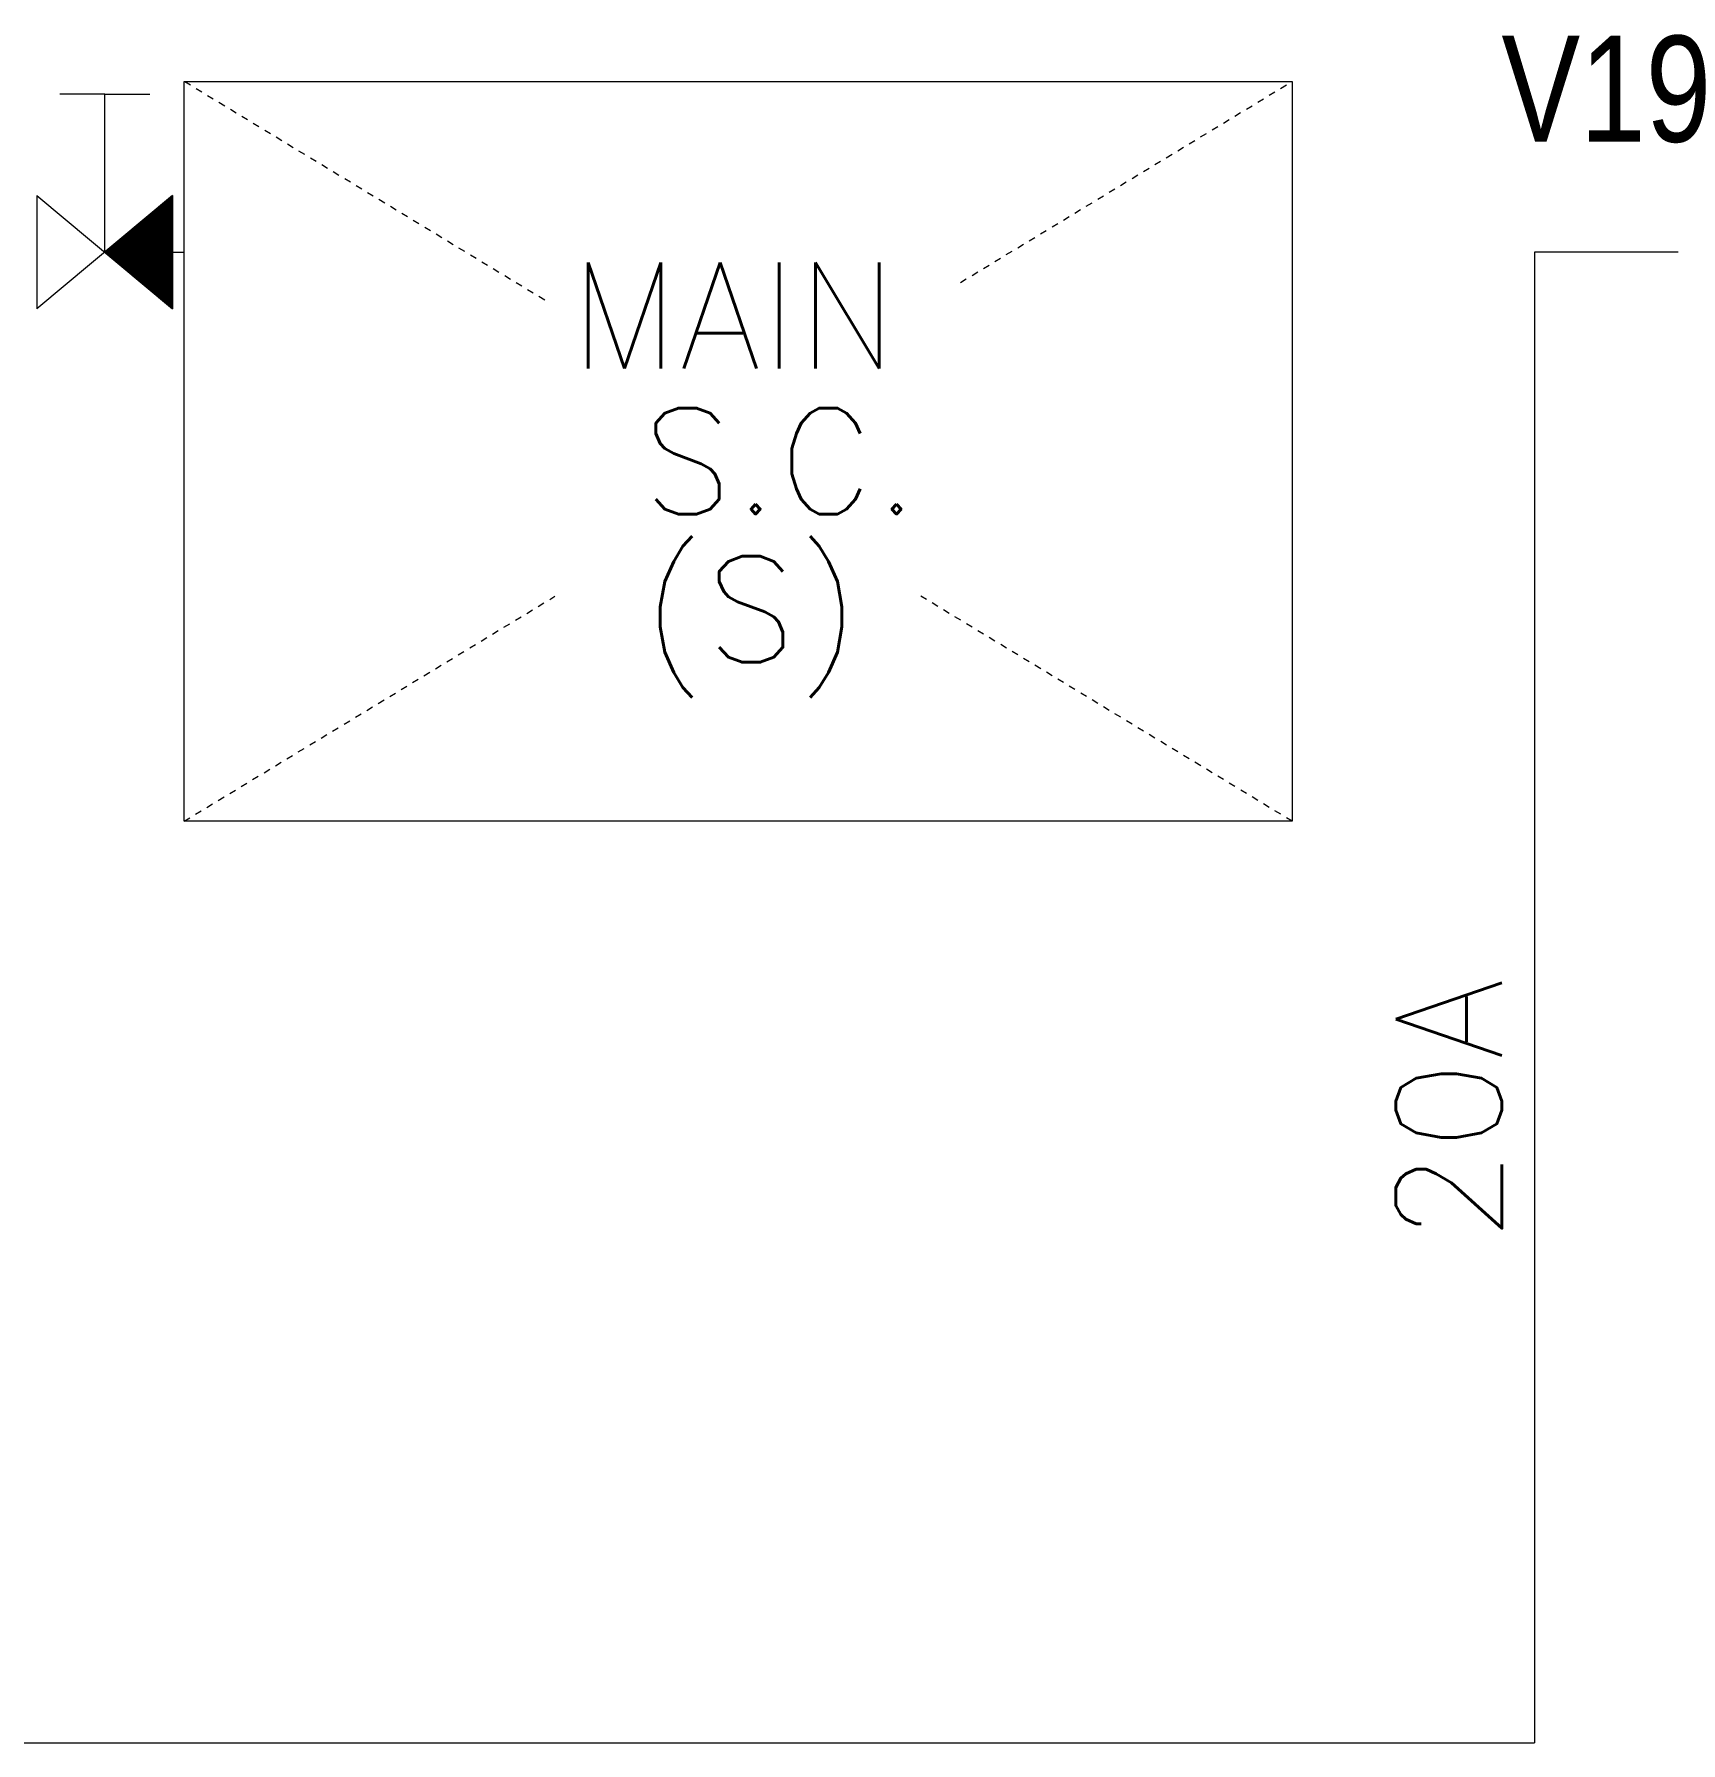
# Model space of a CAD drawing. Extents: x 475189 to 476029, y 1007718 to 1008015.
# Drawn here: x 475906.66 to 475931.3, y 1007806.65 to 1007832.22 of the extents above; entities that cross this region are included whole.
import ezdxf
from ezdxf.enums import TextEntityAlignment as Align

# ---------------------------------------------------------------- set-up
doc = ezdxf.new("R2010")
doc.units = 0
doc.header["$LTSCALE"] = 4
doc.header["$MEASUREMENT"] = 0
doc.linetypes.add('AUSGEZOGEN', pattern=[0])
doc.linetypes.add('CENTER', pattern=[2, 1.25, -0.25, 0.25, -0.25])
doc.layers.get('0').update_dxf_attribs({"linetype": 'CONTINUOUS', "lineweight": 0})
doc.layers.add('50', color=4, linetype='AUSGEZOGEN')
doc.layers.add('R.B', color=6, linetype='CONTINUOUS', lineweight=0)
doc.styles.add('ROMANS', font='ROMANS.SHX')
doc.styles.get("Standard").update_dxf_attribs({"font": '', "width": 0.95, "height": 200})
doc.styles.get('Standard').set_extended_font_data('Gulim')

# ---------------------------------------------------------------- blocks, each defined once
blk = doc.blocks.new('A$C07fd2cc2')
at = {"color": 8, "linetype": 'CENTER'}
for p, q in [((27019, 9917.7), (26508.7, 10227.1)), ((27607.4, 9942.8), (28076.4, 10227.1)), ((26508.7, 9180.5), (27033.5, 9498.7)), ((28076.4, 9180.5), (27550.2, 9499.5))]:
    blk.add_line(p, q, dxfattribs=at)
at = {"color": 8}
for p, q in [((26508.7, 10227.1), (28076.4, 10227.1)), ((26508.7, 9180.5), (26508.7, 10227.1)), ((28076.4, 10227.1), (28076.4, 9180.5)), ((26396.6, 10209.1), (26333.1, 10209.1)), ((26396.6, 10209.1), (26460.2, 10209.1)), ((26396.6, 9985.6), (26396.6, 10209.1)), ((26300.6, 10065.6), (26492.6, 9905.6)), ((26492.6, 10065.6), (26300.6, 9905.6)), ((26300.6, 10065.6), (26300.6, 9905.6)), ((26492.6, 10065.6), (26492.6, 9905.6)), ((26492.6, 9985.6), (26508.7, 9985.6)), ((28419.1, 9985.6), (28419.1, 7876.7)), ((28622.5, 9985.6), (28419.1, 9985.6)), ((28419.1, 9985.6), (28419.1, 7876.7)), ((28076.4, 9180.5), (26508.7, 9180.5)), ((28419.1, 9163.5), (28419.1, 9016.3)), ((22672.9, 7876.7), (28419.1, 7876.7))]:
    blk.add_line(p, q, dxfattribs=at)
at = {"color": 8, "linetype": 'Continuous'}
for p, q in [((26404.3, 9979.2), (26481.4, 10056.3)), ((26404.4, 9979.1), (26482.5, 10057.2)), ((26404.5, 9979.1), (26483.5, 10058.1)), ((26404.6, 9979), (26484.6, 10058.9)), ((26404.7, 9978.9), (26485.6, 10059.8)), ((26404.8, 9978.8), (26486.7, 10060.7)), ((26404.9, 9978.7), (26487.8, 10061.6)), ((26405, 9978.7), (26488.8, 10062.5)), ((26405.1, 9978.6), (26489.9, 10063.4)), ((26405.2, 9978.5), (26490.9, 10064.2)), ((26405.3, 9978.4), (26492, 10065.1)), ((26405.4, 9978.3), (26492.6, 10065.6)), ((26405.5, 9978.2), (26492.6, 10065.4)), ((26405.6, 9978.2), (26492.6, 10065.2)), ((26405.7, 9978.1), (26492.6, 10065)), ((26405.8, 9978), (26492.6, 10064.9)), ((26405.9, 9977.9), (26492.6, 10064.7)), ((26406, 9977.8), (26492.6, 10064.5)), ((26406.1, 9977.8), (26492.6, 10064.3)), ((26406.2, 9977.7), (26492.6, 10064.1)), ((26406.3, 9977.6), (26492.6, 10064)), ((26406.4, 9977.5), (26492.6, 10063.8)), ((26406.4, 9977.4), (26492.6, 10063.6)), ((26406.5, 9977.4), (26492.6, 10063.4)), ((26406.6, 9977.3), (26492.6, 10063.3)), ((26406.7, 9977.2), (26492.6, 10063.1)), ((26406.8, 9977.1), (26492.6, 10062.9)), ((26406.9, 9977), (26492.6, 10062.7)), ((26407, 9977), (26492.6, 10062.6)), ((26407.1, 9976.9), (26492.6, 10062.4)), ((26407.2, 9976.8), (26492.6, 10062.2)), ((26407.3, 9976.7), (26492.6, 10062)), ((26407.4, 9976.6), (26492.6, 10061.8)), ((26407.5, 9976.6), (26492.6, 10061.7)), ((26407.6, 9976.5), (26492.6, 10061.5)), ((26407.7, 9976.4), (26492.6, 10061.3)), ((26407.8, 9976.3), (26492.6, 10061.1)), ((26407.9, 9976.2), (26492.6, 10061)), ((26408, 9976.2), (26492.6, 10060.8)), ((26408.1, 9976.1), (26492.6, 10060.6)), ((26408.2, 9976), (26492.6, 10060.4)), ((26408.3, 9975.9), (26492.6, 10060.3)), ((26408.4, 9975.8), (26492.6, 10060.1)), ((26408.5, 9975.8), (26492.6, 10059.9)), ((26408.6, 9975.7), (26492.6, 10059.7)), ((26408.7, 9975.6), (26492.6, 10059.6)), ((26408.8, 9975.5), (26492.6, 10059.4)), ((26408.9, 9975.4), (26492.6, 10059.2)), ((26409, 9975.4), (26492.6, 10059)), ((26409.1, 9975.3), (26492.6, 10058.8)), ((26409.1, 9975.2), (26492.6, 10058.7)), ((26409.2, 9975.1), (26492.6, 10058.5)), ((26409.3, 9975), (26492.6, 10058.3)), ((26409.4, 9975), (26492.6, 10058.1)), ((26409.5, 9974.9), (26492.6, 10058)), ((26409.6, 9974.8), (26492.6, 10057.8)), ((26409.7, 9974.7), (26492.6, 10057.6)), ((26409.8, 9974.6), (26492.6, 10057.4)), ((26409.9, 9974.6), (26492.6, 10057.3)), ((26410, 9974.5), (26492.6, 10057.1)), ((26410.1, 9974.4), (26492.6, 10056.9)), ((26410.2, 9974.3), (26492.6, 10056.7)), ((26410.3, 9974.2), (26492.6, 10056.5)), ((26410.4, 9974.2), (26492.6, 10056.4)), ((26410.5, 9974.1), (26492.6, 10056.2)), ((26410.6, 9974), (26492.6, 10056)), ((26410.7, 9973.9), (26492.6, 10055.8)), ((26401.6, 9981.5), (26451.7, 10031.5)), ((26401.7, 9981.4), (26452.8, 10032.4)), ((26401.8, 9981.3), (26453.8, 10033.3)), ((26401.9, 9981.2), (26454.9, 10034.2)), ((26402, 9981.1), (26455.9, 10035.1)), ((26402.1, 9981.1), (26457, 10036)), ((26402.2, 9981), (26458.1, 10036.8)), ((26402.3, 9980.9), (26459.1, 10037.7)), ((26402.4, 9980.8), (26460.2, 10038.6)), ((26402.5, 9980.7), (26461.2, 10039.5)), ((26402.6, 9980.7), (26462.3, 10040.4)), ((26402.7, 9980.6), (26463.4, 10041.3)), ((26402.8, 9980.5), (26464.4, 10042.1)), ((26402.9, 9980.4), (26465.5, 10043)), ((26403, 9980.3), (26466.6, 10043.9)), ((26403.1, 9980.3), (26467.6, 10044.8)), ((26403.2, 9980.2), (26468.7, 10045.7)), ((26403.3, 9980.1), (26469.7, 10046.6)), ((26403.4, 9980), (26470.8, 10047.4)), ((26403.5, 9979.9), (26471.9, 10048.3)), ((26403.6, 9979.9), (26472.9, 10049.2)), ((26403.7, 9979.7), (26475, 10051)), ((26403.7, 9979.8), (26474, 10050.1)), ((26403.8, 9979.6), (26476.1, 10051.9)), ((26403.9, 9979.5), (26477.2, 10052.8)), ((26404, 9979.5), (26478.2, 10053.6)), ((26404.1, 9979.4), (26479.3, 10054.5)), ((26404.2, 9979.3), (26480.3, 10055.4)), ((26410.8, 9973.8), (26492.6, 10055.7)), ((26410.9, 9973.7), (26492.6, 10055.5)), ((26411, 9973.7), (26492.6, 10055.3)), ((26411.1, 9973.6), (26492.6, 10055.1)), ((26411.2, 9973.5), (26492.6, 10055)), ((26411.3, 9973.4), (26492.6, 10054.8)), ((26411.4, 9973.3), (26492.6, 10054.6)), ((26411.5, 9973.3), (26492.6, 10054.4)), ((26411.6, 9973.2), (26492.6, 10054.2)), ((26411.7, 9973.1), (26492.6, 10054.1)), ((26411.8, 9973), (26492.6, 10053.9)), ((26411.8, 9972.9), (26492.6, 10053.7)), ((26411.9, 9972.9), (26492.6, 10053.5)), ((26412, 9972.8), (26492.6, 10053.4)), ((26412.1, 9972.7), (26492.6, 10053.2)), ((26412.2, 9972.6), (26492.6, 10053)), ((26412.3, 9972.5), (26492.6, 10052.8)), ((26412.4, 9972.5), (26492.6, 10052.7)), ((26412.5, 9972.4), (26492.6, 10052.5)), ((26412.6, 9972.3), (26492.6, 10052.3)), ((26412.7, 9972.2), (26492.6, 10052.1)), ((26412.8, 9972.1), (26492.6, 10051.9)), ((26412.9, 9972.1), (26492.6, 10051.8)), ((26413, 9972), (26492.6, 10051.6)), ((26413.1, 9971.9), (26492.6, 10051.4)), ((26413.2, 9971.8), (26492.6, 10051.2)), ((26413.3, 9971.7), (26492.6, 10051.1)), ((26413.4, 9971.7), (26492.6, 10050.9)), ((26413.5, 9971.6), (26492.6, 10050.7)), ((26413.6, 9971.5), (26492.6, 10050.5)), ((26413.7, 9971.4), (26492.6, 10050.4)), ((26413.8, 9971.3), (26492.6, 10050.2)), ((26413.9, 9971.3), (26492.6, 10050)), ((26414, 9971.2), (26492.6, 10049.8)), ((26414.1, 9971.1), (26492.6, 10049.7)), ((26414.2, 9971), (26492.6, 10049.5)), ((26414.3, 9970.9), (26492.6, 10049.3)), ((26414.4, 9970.9), (26492.6, 10049.1)), ((26414.5, 9970.8), (26492.6, 10048.9)), ((26414.5, 9970.7), (26492.6, 10048.8)), ((26414.6, 9970.6), (26492.6, 10048.6)), ((26414.7, 9970.5), (26492.6, 10048.4)), ((26414.8, 9970.5), (26492.6, 10048.2)), ((26414.9, 9970.4), (26492.6, 10048.1)), ((26415, 9970.3), (26492.6, 10047.9)), ((26415.1, 9970.2), (26492.6, 10047.7)), ((26415.2, 9970.1), (26492.6, 10047.5)), ((26415.3, 9970.1), (26492.6, 10047.4)), ((26415.4, 9970), (26492.6, 10047.2)), ((26415.5, 9969.9), (26492.6, 10047)), ((26415.6, 9969.8), (26492.6, 10046.8)), ((26415.7, 9969.7), (26492.6, 10046.6)), ((26415.8, 9969.7), (26492.6, 10046.5)), ((26415.9, 9969.6), (26492.6, 10046.3)), ((26416, 9969.5), (26492.6, 10046.1)), ((26416.1, 9969.4), (26492.6, 10045.9)), ((26416.2, 9969.3), (26492.6, 10045.8)), ((26416.3, 9969.2), (26492.6, 10045.6)), ((26416.4, 9969.2), (26492.6, 10045.4)), ((26416.5, 9969.1), (26492.6, 10045.2)), ((26416.6, 9969), (26492.6, 10045.1)), ((26416.7, 9968.9), (26492.6, 10044.9)), ((26416.8, 9968.8), (26492.6, 10044.7)), ((26416.9, 9968.8), (26492.6, 10044.5)), ((26417, 9968.7), (26492.6, 10044.3)), ((26417.1, 9968.6), (26492.6, 10044.2)), ((26417.2, 9968.5), (26492.6, 10044)), ((26417.2, 9968.4), (26492.6, 10043.8)), ((26417.3, 9968.4), (26492.6, 10043.6)), ((26417.4, 9968.3), (26492.6, 10043.5)), ((26417.5, 9968.2), (26492.6, 10043.3)), ((26417.6, 9968.1), (26492.6, 10043.1)), ((26417.7, 9968), (26492.6, 10042.9)), ((26417.8, 9968), (26492.6, 10042.8)), ((26417.9, 9967.9), (26492.6, 10042.6)), ((26418, 9967.8), (26492.6, 10042.4)), ((26418.1, 9967.7), (26492.6, 10042.2)), ((26418.2, 9967.6), (26492.6, 10042.1)), ((26418.3, 9967.6), (26492.6, 10041.9)), ((26418.4, 9967.5), (26492.6, 10041.7)), ((26418.5, 9967.4), (26492.6, 10041.5)), ((26418.6, 9967.3), (26492.6, 10041.3)), ((26418.7, 9967.2), (26492.6, 10041.2)), ((26418.8, 9967.2), (26492.6, 10041)), ((26418.9, 9967.1), (26492.6, 10040.8)), ((26419, 9967), (26492.6, 10040.6)), ((26419.1, 9966.9), (26492.6, 10040.5)), ((26419.2, 9966.8), (26492.6, 10040.3)), ((26419.3, 9966.8), (26492.6, 10040.1)), ((26419.4, 9966.7), (26492.6, 10039.9)), ((26419.5, 9966.6), (26492.6, 10039.8)), ((26419.6, 9966.5), (26492.6, 10039.6)), ((26419.7, 9966.4), (26492.6, 10039.4)), ((26419.8, 9966.4), (26492.6, 10039.2)), ((26419.9, 9966.3), (26492.6, 10039)), ((26419.9, 9966.2), (26492.6, 10038.9)), ((26420, 9966.1), (26492.6, 10038.7)), ((26420.1, 9966), (26492.6, 10038.5)), ((26420.2, 9966), (26492.6, 10038.3)), ((26420.3, 9965.9), (26492.6, 10038.2)), ((26420.4, 9965.8), (26492.6, 10038)), ((26420.5, 9965.7), (26492.6, 10037.8)), ((26420.6, 9965.6), (26492.6, 10037.6)), ((26420.7, 9965.6), (26492.6, 10037.5)), ((26420.8, 9965.5), (26492.6, 10037.3)), ((26420.9, 9965.4), (26492.6, 10037.1)), ((26421, 9965.3), (26492.6, 10036.9)), ((26421.1, 9965.2), (26492.6, 10036.7)), ((26421.2, 9965.2), (26492.6, 10036.6)), ((26421.3, 9965.1), (26492.6, 10036.4)), ((26421.4, 9965), (26492.6, 10036.2)), ((26421.5, 9964.9), (26492.6, 10036)), ((26421.6, 9964.8), (26492.6, 10035.9)), ((26421.7, 9964.8), (26492.6, 10035.7)), ((26421.8, 9964.7), (26492.6, 10035.5)), ((26421.9, 9964.6), (26492.6, 10035.3)), ((26422, 9964.5), (26492.6, 10035.2)), ((26422.1, 9964.4), (26492.6, 10035)), ((26422.2, 9964.3), (26492.6, 10034.8)), ((26422.3, 9964.3), (26492.6, 10034.6)), ((26422.4, 9964.2), (26492.6, 10034.4)), ((26422.5, 9964.1), (26492.6, 10034.3)), ((26422.6, 9964), (26492.6, 10034.1)), ((26422.6, 9963.9), (26492.6, 10033.9)), ((26422.7, 9963.9), (26492.6, 10033.7)), ((26422.8, 9963.8), (26492.6, 10033.6)), ((26422.9, 9963.7), (26492.6, 10033.4)), ((26423, 9963.6), (26492.6, 10033.2)), ((26423.1, 9963.5), (26492.6, 10033)), ((26423.2, 9963.5), (26492.6, 10032.9)), ((26423.3, 9963.4), (26492.6, 10032.7)), ((26423.4, 9963.3), (26492.6, 10032.5)), ((26423.5, 9963.2), (26492.6, 10032.3)), ((26423.6, 9963.1), (26492.6, 10032.2)), ((26423.7, 9963.1), (26492.6, 10032)), ((26423.8, 9963), (26492.6, 10031.8)), ((26423.9, 9962.9), (26492.6, 10031.6)), ((26399, 9983.6), (26423.1, 10007.7)), ((26399.1, 9983.6), (26424.1, 10008.6)), ((26399.2, 9983.5), (26425.2, 10009.4)), ((26399.3, 9983.4), (26426.2, 10010.3)), ((26399.4, 9983.3), (26427.3, 10011.2)), ((26399.5, 9983.2), (26428.4, 10012.1)), ((26399.6, 9983.2), (26429.4, 10013)), ((26399.7, 9983.1), (26430.5, 10013.9)), ((26399.8, 9983), (26431.5, 10014.7)), ((26399.9, 9982.9), (26432.6, 10015.6)), ((26400, 9982.8), (26433.7, 10016.5)), ((26400.1, 9982.7), (26434.7, 10017.4)), ((26400.2, 9982.7), (26435.8, 10018.3)), ((26400.3, 9982.6), (26436.9, 10019.2)), ((26400.4, 9982.5), (26437.9, 10020)), ((26400.5, 9982.4), (26439, 10020.9)), ((26400.6, 9982.3), (26440, 10021.8)), ((26400.7, 9982.3), (26441.1, 10022.7)), ((26400.8, 9982.2), (26442.2, 10023.6)), ((26400.9, 9982.1), (26443.2, 10024.5)), ((26401, 9981.9), (26445.3, 10026.2)), ((26401, 9982), (26444.3, 10025.4)), ((26401.1, 9981.9), (26446.4, 10027.1)), ((26401.2, 9981.8), (26447.5, 10028)), ((26401.3, 9981.7), (26448.5, 10028.9)), ((26401.4, 9981.6), (26449.6, 10029.8)), ((26401.5, 9981.5), (26450.6, 10030.7)), ((26424, 9962.8), (26492.6, 10031.4)), ((26424.1, 9962.7), (26492.6, 10031.3)), ((26424.2, 9962.7), (26492.6, 10031.1)), ((26424.3, 9962.6), (26492.6, 10030.9)), ((26424.4, 9962.5), (26492.6, 10030.7)), ((26424.5, 9962.4), (26492.6, 10030.6)), ((26424.6, 9962.3), (26492.6, 10030.4)), ((26424.7, 9962.3), (26492.6, 10030.2)), ((26424.8, 9962.2), (26492.6, 10030)), ((26424.9, 9962.1), (26492.6, 10029.9)), ((26425, 9962), (26492.6, 10029.7)), ((26425.1, 9961.9), (26492.6, 10029.5)), ((26425.2, 9961.9), (26492.6, 10029.3)), ((26425.3, 9961.8), (26492.6, 10029.1)), ((26425.3, 9961.7), (26492.6, 10029)), ((26425.4, 9961.6), (26492.6, 10028.8)), ((26425.5, 9961.5), (26492.6, 10028.6)), ((26425.6, 9961.5), (26492.6, 10028.4)), ((26425.7, 9961.4), (26492.6, 10028.3)), ((26425.8, 9961.3), (26492.6, 10028.1)), ((26425.9, 9961.2), (26492.6, 10027.9)), ((26426, 9961.1), (26492.6, 10027.7)), ((26426.1, 9961.1), (26492.6, 10027.6)), ((26426.2, 9961), (26492.6, 10027.4)), ((26426.3, 9960.9), (26492.6, 10027.2)), ((26426.4, 9960.8), (26492.6, 10027)), ((26426.5, 9960.7), (26492.6, 10026.8)), ((26426.6, 9960.7), (26492.6, 10026.7)), ((26426.7, 9960.6), (26492.6, 10026.5)), ((26426.8, 9960.5), (26492.6, 10026.3)), ((26426.9, 9960.4), (26492.6, 10026.1)), ((26427, 9960.3), (26492.6, 10026)), ((26427.1, 9960.3), (26492.6, 10025.8)), ((26427.2, 9960.2), (26492.6, 10025.6)), ((26427.3, 9960.1), (26492.6, 10025.4)), ((26427.4, 9960), (26492.6, 10025.3)), ((26427.5, 9959.9), (26492.6, 10025.1)), ((26427.6, 9959.8), (26492.6, 10024.9)), ((26427.7, 9959.8), (26492.6, 10024.7)), ((26427.8, 9959.7), (26492.6, 10024.5)), ((26427.9, 9959.6), (26492.6, 10024.4)), ((26428, 9959.5), (26492.6, 10024.2)), ((26428, 9959.4), (26492.6, 10024)), ((26428.1, 9959.4), (26492.6, 10023.8)), ((26428.2, 9959.3), (26492.6, 10023.7)), ((26428.3, 9959.2), (26492.6, 10023.5)), ((26428.4, 9959.1), (26492.6, 10023.3)), ((26428.5, 9959), (26492.6, 10023.1)), ((26428.6, 9959), (26492.6, 10023)), ((26428.7, 9958.9), (26492.6, 10022.8)), ((26428.8, 9958.8), (26492.6, 10022.6)), ((26428.9, 9958.7), (26492.6, 10022.4)), ((26429, 9958.6), (26492.6, 10022.3)), ((26429.1, 9958.6), (26492.6, 10022.1)), ((26429.2, 9958.5), (26492.6, 10021.9)), ((26429.3, 9958.4), (26492.6, 10021.7)), ((26429.4, 9958.3), (26492.6, 10021.5)), ((26429.5, 9958.2), (26492.6, 10021.4)), ((26429.6, 9958.2), (26492.6, 10021.2)), ((26429.7, 9958.1), (26492.6, 10021)), ((26429.8, 9958), (26492.6, 10020.8)), ((26429.9, 9957.9), (26492.6, 10020.7)), ((26430, 9957.8), (26492.6, 10020.5)), ((26430.1, 9957.8), (26492.6, 10020.3)), ((26430.2, 9957.7), (26492.6, 10020.1)), ((26430.3, 9957.6), (26492.6, 10020)), ((26430.4, 9957.5), (26492.6, 10019.8)), ((26430.5, 9957.4), (26492.6, 10019.6)), ((26430.6, 9957.4), (26492.6, 10019.4)), ((26430.7, 9957.3), (26492.6, 10019.2)), ((26430.7, 9957.2), (26492.6, 10019.1)), ((26430.8, 9957.1), (26492.6, 10018.9)), ((26430.9, 9957), (26492.6, 10018.7)), ((26431, 9957), (26492.6, 10018.5)), ((26431.1, 9956.9), (26492.6, 10018.4)), ((26431.2, 9956.8), (26492.6, 10018.2)), ((26431.3, 9956.7), (26492.6, 10018)), ((26431.4, 9956.6), (26492.6, 10017.8)), ((26431.5, 9956.6), (26492.6, 10017.7)), ((26431.6, 9956.5), (26492.6, 10017.5)), ((26431.7, 9956.4), (26492.6, 10017.3)), ((26431.8, 9956.3), (26492.6, 10017.1)), ((26431.9, 9956.2), (26492.6, 10016.9)), ((26432, 9956.2), (26492.6, 10016.8)), ((26432.1, 9956.1), (26492.6, 10016.6)), ((26432.2, 9956), (26492.6, 10016.4)), ((26432.3, 9955.9), (26492.6, 10016.2)), ((26432.4, 9955.8), (26492.6, 10016.1)), ((26432.5, 9955.8), (26492.6, 10015.9)), ((26432.6, 9955.7), (26492.6, 10015.7)), ((26432.7, 9955.6), (26492.6, 10015.5)), ((26432.8, 9955.5), (26492.6, 10015.4)), ((26432.9, 9955.4), (26492.6, 10015.2)), ((26433, 9955.3), (26492.6, 10015)), ((26433.1, 9955.3), (26492.6, 10014.8)), ((26433.2, 9955.2), (26492.6, 10014.7)), ((26433.3, 9955.1), (26492.6, 10014.5)), ((26433.3, 9955), (26492.6, 10014.3)), ((26433.4, 9954.9), (26492.6, 10014.1)), ((26433.5, 9954.9), (26492.6, 10013.9)), ((26433.6, 9954.8), (26492.6, 10013.8)), ((26433.7, 9954.7), (26492.6, 10013.6)), ((26433.8, 9954.6), (26492.6, 10013.4)), ((26433.9, 9954.5), (26492.6, 10013.2)), ((26434, 9954.5), (26492.6, 10013.1)), ((26434.1, 9954.4), (26492.6, 10012.9)), ((26434.2, 9954.3), (26492.6, 10012.7)), ((26434.3, 9954.2), (26492.6, 10012.5)), ((26434.4, 9954.1), (26492.6, 10012.4)), ((26434.5, 9954.1), (26492.6, 10012.2)), ((26434.6, 9954), (26492.6, 10012)), ((26434.7, 9953.9), (26492.6, 10011.8)), ((26434.8, 9953.8), (26492.6, 10011.6)), ((26434.9, 9953.7), (26492.6, 10011.5)), ((26435, 9953.7), (26492.6, 10011.3)), ((26435.1, 9953.6), (26492.6, 10011.1)), ((26435.2, 9953.5), (26492.6, 10010.9)), ((26435.3, 9953.4), (26492.6, 10010.8)), ((26435.4, 9953.3), (26492.6, 10010.6)), ((26435.5, 9953.3), (26492.6, 10010.4)), ((26435.6, 9953.2), (26492.6, 10010.2)), ((26435.7, 9953.1), (26492.6, 10010.1)), ((26435.8, 9953), (26492.6, 10009.9)), ((26435.9, 9952.9), (26492.6, 10009.7)), ((26436, 9952.9), (26492.6, 10009.5)), ((26436, 9952.8), (26492.6, 10009.3)), ((26436.1, 9952.7), (26492.6, 10009.2)), ((26436.2, 9952.6), (26492.6, 10009)), ((26436.3, 9952.5), (26492.6, 10008.8)), ((26436.4, 9952.5), (26492.6, 10008.6)), ((26436.5, 9952.4), (26492.6, 10008.5)), ((26436.6, 9952.3), (26492.6, 10008.3)), ((26436.7, 9952.2), (26492.6, 10008.1)), ((26436.8, 9952.1), (26492.6, 10007.9)), ((26436.9, 9952.1), (26492.6, 10007.8)), ((26437, 9952), (26492.6, 10007.6)), ((26437.1, 9951.9), (26492.6, 10007.4)), ((26396.7, 9985.6), (26397.6, 9986.5)), ((26396.8, 9985.5), (26398.7, 9987.3)), ((26396.9, 9985.4), (26399.7, 9988.2)), ((26397, 9985.3), (26400.8, 9989.1)), ((26397.1, 9985.2), (26401.9, 9990)), ((26397.2, 9985.2), (26402.9, 9990.9)), ((26397.3, 9985.1), (26404, 9991.8)), ((26397.4, 9985), (26405, 9992.6)), ((26397.5, 9984.9), (26406.1, 9993.5)), ((26397.6, 9984.8), (26407.2, 9994.4)), ((26397.7, 9984.8), (26408.2, 9995.3)), ((26397.8, 9984.7), (26409.3, 9996.2)), ((26397.9, 9984.6), (26410.3, 9997.1)), ((26398, 9984.5), (26411.4, 9998)), ((26398.1, 9984.4), (26412.5, 9998.8)), ((26398.2, 9984.4), (26413.5, 9999.7)), ((26398.3, 9984.2), (26415.6, 10001.5)), ((26398.3, 9984.3), (26414.6, 10000.6)), ((26398.4, 9984.1), (26416.7, 10002.4)), ((26398.5, 9984), (26417.8, 10003.3)), ((26398.6, 9984), (26418.8, 10004.1)), ((26398.7, 9983.9), (26419.9, 10005)), ((26398.8, 9983.8), (26420.9, 10005.9)), ((26398.9, 9983.7), (26422, 10006.8)), ((26437.2, 9951.8), (26492.6, 10007.2)), ((26437.3, 9951.7), (26492.6, 10007)), ((26437.4, 9951.7), (26492.6, 10006.9)), ((26437.5, 9951.6), (26492.6, 10006.7)), ((26437.6, 9951.5), (26492.6, 10006.5)), ((26437.7, 9951.4), (26492.6, 10006.3)), ((26437.8, 9951.3), (26492.6, 10006.2)), ((26437.9, 9951.3), (26492.6, 10006)), ((26438, 9951.2), (26492.6, 10005.8)), ((26438.1, 9951.1), (26492.6, 10005.6)), ((26438.2, 9951), (26492.6, 10005.5)), ((26438.3, 9950.9), (26492.6, 10005.3)), ((26438.4, 9950.8), (26492.6, 10005.1)), ((26438.5, 9950.8), (26492.6, 10004.9)), ((26438.6, 9950.7), (26492.6, 10004.8)), ((26438.7, 9950.6), (26492.6, 10004.6)), ((26438.7, 9950.5), (26492.6, 10004.4)), ((26438.8, 9950.4), (26492.6, 10004.2)), ((26438.9, 9950.4), (26492.6, 10004)), ((26439, 9950.3), (26492.6, 10003.9)), ((26439.1, 9950.2), (26492.6, 10003.7)), ((26439.2, 9950.1), (26492.6, 10003.5)), ((26439.3, 9950), (26492.6, 10003.3)), ((26439.4, 9950), (26492.6, 10003.2)), ((26439.5, 9949.9), (26492.6, 10003)), ((26439.6, 9949.8), (26492.6, 10002.8)), ((26439.7, 9949.7), (26492.6, 10002.6)), ((26439.8, 9949.6), (26492.6, 10002.5)), ((26439.9, 9949.6), (26492.6, 10002.3)), ((26440, 9949.5), (26492.6, 10002.1)), ((26440.1, 9949.4), (26492.6, 10001.9)), ((26440.2, 9949.3), (26492.6, 10001.7)), ((26440.3, 9949.2), (26492.6, 10001.6)), ((26440.4, 9949.2), (26492.6, 10001.4)), ((26440.5, 9949.1), (26492.6, 10001.2)), ((26440.6, 9949), (26492.6, 10001)), ((26440.7, 9948.9), (26492.6, 10000.9)), ((26440.8, 9948.8), (26492.6, 10000.7)), ((26440.9, 9948.8), (26492.6, 10000.5)), ((26441, 9948.7), (26492.6, 10000.3)), ((26441.1, 9948.6), (26492.6, 10000.2)), ((26441.2, 9948.5), (26492.6, 10000)), ((26441.3, 9948.4), (26492.6, 9999.8)), ((26441.4, 9948.4), (26492.6, 9999.6)), ((26441.4, 9948.3), (26492.6, 9999.4)), ((26441.5, 9948.2), (26492.6, 9999.3)), ((26441.6, 9948.1), (26492.6, 9999.1)), ((26441.7, 9948), (26492.6, 9998.9)), ((26441.8, 9948), (26492.6, 9998.7)), ((26441.9, 9947.9), (26492.6, 9998.6)), ((26442, 9947.8), (26492.6, 9998.4)), ((26442.1, 9947.7), (26492.6, 9998.2)), ((26442.2, 9947.6), (26492.6, 9998)), ((26442.3, 9947.6), (26492.6, 9997.9)), ((26442.4, 9947.5), (26492.6, 9997.7)), ((26442.5, 9947.4), (26492.6, 9997.5)), ((26442.6, 9947.3), (26492.6, 9997.3)), ((26442.7, 9947.2), (26492.6, 9997.1)), ((26442.8, 9947.2), (26492.6, 9997)), ((26442.9, 9947.1), (26492.6, 9996.8)), ((26443, 9947), (26492.6, 9996.6)), ((26443.1, 9946.9), (26492.6, 9996.4)), ((26443.2, 9946.8), (26492.6, 9996.3)), ((26443.3, 9946.8), (26492.6, 9996.1)), ((26443.4, 9946.7), (26492.6, 9995.9)), ((26443.5, 9946.6), (26492.6, 9995.7)), ((26443.6, 9946.5), (26492.6, 9995.6)), ((26443.7, 9946.4), (26492.6, 9995.4)), ((26443.8, 9946.3), (26492.6, 9995.2)), ((26443.9, 9946.3), (26492.6, 9995)), ((26444, 9946.2), (26492.6, 9994.9)), ((26444.1, 9946.1), (26492.6, 9994.7)), ((26444.1, 9946), (26492.6, 9994.5)), ((26444.2, 9945.9), (26492.6, 9994.3)), ((26444.3, 9945.9), (26492.6, 9994.1)), ((26444.4, 9945.8), (26492.6, 9994)), ((26444.5, 9945.7), (26492.6, 9993.8)), ((26444.6, 9945.6), (26492.6, 9993.6)), ((26444.7, 9945.5), (26492.6, 9993.4)), ((26444.8, 9945.5), (26492.6, 9993.3)), ((26444.9, 9945.4), (26492.6, 9993.1)), ((26445, 9945.3), (26492.6, 9992.9)), ((26445.1, 9945.2), (26492.6, 9992.7)), ((26445.2, 9945.1), (26492.6, 9992.6)), ((26445.3, 9945.1), (26492.6, 9992.4)), ((26445.4, 9945), (26492.6, 9992.2)), ((26445.5, 9944.9), (26492.6, 9992)), ((26445.6, 9944.8), (26492.6, 9991.8)), ((26445.7, 9944.7), (26492.6, 9991.7)), ((26445.8, 9944.7), (26492.6, 9991.5)), ((26445.9, 9944.6), (26492.6, 9991.3)), ((26446, 9944.5), (26492.6, 9991.1)), ((26446.1, 9944.4), (26492.6, 9991)), ((26446.2, 9944.3), (26492.6, 9990.8)), ((26446.3, 9944.3), (26492.6, 9990.6)), ((26446.4, 9944.2), (26492.6, 9990.4)), ((26446.5, 9944.1), (26492.6, 9990.3)), ((26446.6, 9944), (26492.6, 9990.1)), ((26446.7, 9943.9), (26492.6, 9989.9)), ((26446.8, 9943.9), (26492.6, 9989.7)), ((26446.8, 9943.8), (26492.6, 9989.5)), ((26446.9, 9943.7), (26492.6, 9989.4)), ((26447, 9943.6), (26492.6, 9989.2)), ((26447.1, 9943.5), (26492.6, 9989)), ((26447.2, 9943.5), (26492.6, 9988.8)), ((26447.3, 9943.4), (26492.6, 9988.7)), ((26447.4, 9943.3), (26492.6, 9988.5)), ((26447.5, 9943.2), (26492.6, 9988.3)), ((26447.6, 9943.1), (26492.6, 9988.1)), ((26447.7, 9943.1), (26492.6, 9988)), ((26447.8, 9943), (26492.6, 9987.8)), ((26447.9, 9942.9), (26492.6, 9987.6)), ((26448, 9942.8), (26492.6, 9987.4)), ((26448.1, 9942.7), (26492.6, 9987.2)), ((26448.2, 9942.7), (26492.6, 9987.1)), ((26448.3, 9942.6), (26492.6, 9986.9)), ((26448.4, 9942.5), (26492.6, 9986.7)), ((26448.5, 9942.4), (26492.6, 9986.5)), ((26448.6, 9942.3), (26492.6, 9986.4)), ((26448.7, 9942.3), (26492.6, 9986.2)), ((26448.8, 9942.2), (26492.6, 9986)), ((26448.9, 9942.1), (26492.6, 9985.8)), ((26449, 9942), (26492.6, 9985.7)), ((26449.1, 9941.9), (26492.6, 9985.5)), ((26449.2, 9941.8), (26492.6, 9985.3)), ((26449.3, 9941.8), (26492.6, 9985.1)), ((26449.4, 9941.7), (26492.6, 9985)), ((26449.5, 9941.6), (26492.6, 9984.8)), ((26449.5, 9941.5), (26492.6, 9984.6)), ((26449.6, 9941.4), (26492.6, 9984.4)), ((26449.7, 9941.4), (26492.6, 9984.2)), ((26449.8, 9941.3), (26492.6, 9984.1)), ((26449.9, 9941.2), (26492.6, 9983.9)), ((26450, 9941.1), (26492.6, 9983.7)), ((26450.1, 9941), (26492.6, 9983.5)), ((26450.2, 9941), (26492.6, 9983.4)), ((26450.3, 9940.9), (26492.6, 9983.2)), ((26450.4, 9940.8), (26492.6, 9983)), ((26450.5, 9940.7), (26492.6, 9982.8)), ((26450.6, 9940.6), (26492.6, 9982.7)), ((26450.7, 9940.6), (26492.6, 9982.5)), ((26450.8, 9940.5), (26492.6, 9982.3)), ((26450.9, 9940.4), (26492.6, 9982.1)), ((26451, 9940.3), (26492.6, 9981.9)), ((26451.1, 9940.2), (26492.6, 9981.8)), ((26451.2, 9940.2), (26492.6, 9981.6)), ((26451.3, 9940.1), (26492.6, 9981.4)), ((26451.4, 9940), (26492.6, 9981.2)), ((26451.5, 9939.9), (26492.6, 9981.1)), ((26451.6, 9939.8), (26492.6, 9980.9)), ((26451.7, 9939.8), (26492.6, 9980.7)), ((26451.8, 9939.7), (26492.6, 9980.5)), ((26451.9, 9939.6), (26492.6, 9980.4)), ((26452, 9939.5), (26492.6, 9980.2)), ((26452.1, 9939.4), (26492.6, 9980)), ((26452.2, 9939.4), (26492.6, 9979.8)), ((26452.2, 9939.3), (26492.6, 9979.6)), ((26452.3, 9939.2), (26492.6, 9979.5)), ((26452.4, 9939.1), (26492.6, 9979.3)), ((26452.5, 9939), (26492.6, 9979.1)), ((26452.6, 9939), (26492.6, 9978.9)), ((26452.7, 9938.9), (26492.6, 9978.8)), ((26452.8, 9938.8), (26492.6, 9978.6)), ((26452.9, 9938.7), (26492.6, 9978.4)), ((26453, 9938.6), (26492.6, 9978.2)), ((26453.1, 9938.6), (26492.6, 9978.1)), ((26453.2, 9938.5), (26492.6, 9977.9)), ((26453.3, 9938.4), (26492.6, 9977.7)), ((26453.4, 9938.3), (26492.6, 9977.5)), ((26453.5, 9938.2), (26492.6, 9977.4)), ((26453.6, 9938.2), (26492.6, 9977.2)), ((26453.7, 9938.1), (26492.6, 9977)), ((26453.8, 9938), (26492.6, 9976.8)), ((26453.9, 9937.9), (26492.6, 9976.6)), ((26454, 9937.8), (26492.6, 9976.5)), ((26454.1, 9937.8), (26492.6, 9976.3)), ((26454.2, 9937.7), (26492.6, 9976.1)), ((26454.3, 9937.6), (26492.6, 9975.9)), ((26454.4, 9937.5), (26492.6, 9975.8)), ((26454.5, 9937.4), (26492.6, 9975.6)), ((26454.6, 9937.3), (26492.6, 9975.4)), ((26454.7, 9937.3), (26492.6, 9975.2)), ((26454.8, 9937.2), (26492.6, 9975.1)), ((26454.9, 9937.1), (26492.6, 9974.9)), ((26454.9, 9937), (26492.6, 9974.7)), ((26455, 9936.9), (26492.6, 9974.5)), ((26455.1, 9936.9), (26492.6, 9974.3)), ((26455.2, 9936.8), (26492.6, 9974.2)), ((26455.3, 9936.7), (26492.6, 9974)), ((26455.4, 9936.6), (26492.6, 9973.8)), ((26455.5, 9936.5), (26492.6, 9973.6)), ((26455.6, 9936.5), (26492.6, 9973.5)), ((26455.7, 9936.4), (26492.6, 9973.3)), ((26455.8, 9936.3), (26492.6, 9973.1)), ((26455.9, 9936.2), (26492.6, 9972.9)), ((26456, 9936.1), (26492.6, 9972.8)), ((26456.1, 9936.1), (26492.6, 9972.6)), ((26456.2, 9936), (26492.6, 9972.4)), ((26456.3, 9935.9), (26492.6, 9972.2)), ((26456.4, 9935.8), (26492.6, 9972)), ((26456.5, 9935.7), (26492.6, 9971.9)), ((26456.6, 9935.7), (26492.6, 9971.7)), ((26456.7, 9935.6), (26492.6, 9971.5)), ((26456.8, 9935.5), (26492.6, 9971.3)), ((26456.9, 9935.4), (26492.6, 9971.2)), ((26457, 9935.3), (26492.6, 9971)), ((26457.1, 9935.3), (26492.6, 9970.8)), ((26457.2, 9935.2), (26492.6, 9970.6)), ((26457.3, 9935.1), (26492.6, 9970.5)), ((26457.4, 9935), (26492.6, 9970.3)), ((26457.5, 9934.9), (26492.6, 9970.1)), ((26457.6, 9934.9), (26492.6, 9969.9)), ((26457.6, 9934.8), (26492.6, 9969.7)), ((26457.7, 9934.7), (26492.6, 9969.6)), ((26457.8, 9934.6), (26492.6, 9969.4)), ((26457.9, 9934.5), (26492.6, 9969.2)), ((26458, 9934.5), (26492.6, 9969)), ((26458.1, 9934.4), (26492.6, 9968.9)), ((26458.2, 9934.3), (26492.6, 9968.7)), ((26458.3, 9934.2), (26492.6, 9968.5)), ((26458.4, 9934.1), (26492.6, 9968.3)), ((26458.5, 9934.1), (26492.6, 9968.2)), ((26458.6, 9934), (26492.6, 9968)), ((26458.7, 9933.9), (26492.6, 9967.8)), ((26458.8, 9933.8), (26492.6, 9967.6)), ((26458.9, 9933.7), (26492.6, 9967.5)), ((26459, 9933.7), (26492.6, 9967.3)), ((26459.1, 9933.6), (26492.6, 9967.1)), ((26459.2, 9933.5), (26492.6, 9966.9)), ((26459.3, 9933.4), (26492.6, 9966.7)), ((26459.4, 9933.3), (26492.6, 9966.6)), ((26459.5, 9933.3), (26492.6, 9966.4)), ((26459.6, 9933.2), (26492.6, 9966.2)), ((26459.7, 9933.1), (26492.6, 9966)), ((26459.8, 9933), (26492.6, 9965.9)), ((26459.9, 9932.9), (26492.6, 9965.7)), ((26460, 9932.8), (26492.6, 9965.5)), ((26460.1, 9932.8), (26492.6, 9965.3)), ((26460.2, 9932.7), (26492.6, 9965.2)), ((26460.3, 9932.6), (26492.6, 9965)), ((26460.3, 9932.5), (26492.6, 9964.8)), ((26460.4, 9932.4), (26492.6, 9964.6)), ((26460.5, 9932.4), (26492.6, 9964.4)), ((26460.6, 9932.3), (26492.6, 9964.3)), ((26460.7, 9932.2), (26492.6, 9964.1)), ((26460.8, 9932.1), (26492.6, 9963.9)), ((26460.9, 9932), (26492.6, 9963.7)), ((26461, 9932), (26492.6, 9963.6)), ((26461.1, 9931.9), (26492.6, 9963.4)), ((26461.2, 9931.8), (26492.6, 9963.2)), ((26461.3, 9931.7), (26492.6, 9963)), ((26461.4, 9931.6), (26492.6, 9962.9)), ((26461.5, 9931.6), (26492.6, 9962.7)), ((26461.6, 9931.5), (26492.6, 9962.5)), ((26461.7, 9931.4), (26492.6, 9962.3)), ((26461.8, 9931.3), (26492.6, 9962.1)), ((26461.9, 9931.2), (26492.6, 9962)), ((26462, 9931.2), (26492.6, 9961.8)), ((26462.1, 9931.1), (26492.6, 9961.6)), ((26462.2, 9931), (26492.6, 9961.4)), ((26462.3, 9930.9), (26492.6, 9961.3)), ((26462.4, 9930.8), (26492.6, 9961.1)), ((26462.5, 9930.8), (26492.6, 9960.9)), ((26462.6, 9930.7), (26492.6, 9960.7)), ((26462.7, 9930.6), (26492.6, 9960.6)), ((26462.8, 9930.5), (26492.6, 9960.4)), ((26462.9, 9930.4), (26492.6, 9960.2)), ((26463, 9930.4), (26492.6, 9960)), ((26463, 9930.3), (26492.6, 9959.8)), ((26463.1, 9930.2), (26492.6, 9959.7)), ((26463.2, 9930.1), (26492.6, 9959.5)), ((26463.3, 9930), (26492.6, 9959.3)), ((26463.4, 9930), (26492.6, 9959.1)), ((26463.5, 9929.9), (26492.6, 9959)), ((26463.6, 9929.8), (26492.6, 9958.8)), ((26463.7, 9929.7), (26492.6, 9958.6)), ((26463.8, 9929.6), (26492.6, 9958.4)), ((26463.9, 9929.6), (26492.6, 9958.3)), ((26464, 9929.5), (26492.6, 9958.1)), ((26464.1, 9929.4), (26492.6, 9957.9)), ((26464.2, 9929.3), (26492.6, 9957.7)), ((26464.3, 9929.2), (26492.6, 9957.6)), ((26464.4, 9929.2), (26492.6, 9957.4)), ((26464.5, 9929.1), (26492.6, 9957.2)), ((26464.6, 9929), (26492.6, 9957)), ((26464.7, 9928.9), (26492.6, 9956.8)), ((26464.8, 9928.8), (26492.6, 9956.7)), ((26464.9, 9928.8), (26492.6, 9956.5)), ((26465, 9928.7), (26492.6, 9956.3)), ((26465.1, 9928.6), (26492.6, 9956.1)), ((26465.2, 9928.5), (26492.6, 9956)), ((26465.3, 9928.4), (26492.6, 9955.8)), ((26465.4, 9928.4), (26492.6, 9955.6)), ((26465.5, 9928.3), (26492.6, 9955.4)), ((26465.6, 9928.2), (26492.6, 9955.3)), ((26465.7, 9928.1), (26492.6, 9955.1)), ((26465.7, 9928), (26492.6, 9954.9)), ((26465.8, 9927.9), (26492.6, 9954.7)), ((26465.9, 9927.9), (26492.6, 9954.5)), ((26466, 9927.8), (26492.6, 9954.4)), ((26466.1, 9927.7), (26492.6, 9954.2)), ((26466.2, 9927.6), (26492.6, 9954)), ((26466.3, 9927.5), (26492.6, 9953.8)), ((26466.4, 9927.5), (26492.6, 9953.7)), ((26466.5, 9927.4), (26492.6, 9953.5)), ((26466.6, 9927.3), (26492.6, 9953.3)), ((26466.7, 9927.2), (26492.6, 9953.1)), ((26466.8, 9927.1), (26492.6, 9953)), ((26466.9, 9927.1), (26492.6, 9952.8)), ((26467, 9927), (26492.6, 9952.6)), ((26467.1, 9926.9), (26492.6, 9952.4)), ((26467.2, 9926.8), (26492.6, 9952.2)), ((26467.3, 9926.7), (26492.6, 9952.1)), ((26467.4, 9926.7), (26492.6, 9951.9)), ((26467.5, 9926.6), (26492.6, 9951.7)), ((26467.6, 9926.5), (26492.6, 9951.5)), ((26467.7, 9926.4), (26492.6, 9951.4)), ((26467.8, 9926.3), (26492.6, 9951.2)), ((26467.9, 9926.3), (26492.6, 9951)), ((26468, 9926.2), (26492.6, 9950.8)), ((26468.1, 9926.1), (26492.6, 9950.7)), ((26468.2, 9926), (26492.6, 9950.5)), ((26468.3, 9925.9), (26492.6, 9950.3)), ((26468.4, 9925.9), (26492.6, 9950.1)), ((26468.4, 9925.8), (26492.6, 9949.9)), ((26468.5, 9925.7), (26492.6, 9949.8)), ((26468.6, 9925.6), (26492.6, 9949.6)), ((26468.7, 9925.5), (26492.6, 9949.4)), ((26468.8, 9925.5), (26492.6, 9949.2)), ((26468.9, 9925.4), (26492.6, 9949.1)), ((26469, 9925.3), (26492.6, 9948.9)), ((26469.1, 9925.2), (26492.6, 9948.7)), ((26469.2, 9925.1), (26492.6, 9948.5)), ((26469.3, 9925.1), (26492.6, 9948.4)), ((26469.4, 9925), (26492.6, 9948.2)), ((26469.5, 9924.9), (26492.6, 9948)), ((26469.6, 9924.8), (26492.6, 9947.8)), ((26469.7, 9924.7), (26492.6, 9947.7)), ((26469.8, 9924.7), (26492.6, 9947.5)), ((26469.9, 9924.6), (26492.6, 9947.3)), ((26470, 9924.5), (26492.6, 9947.1)), ((26470.1, 9924.4), (26492.6, 9946.9)), ((26470.2, 9924.3), (26492.6, 9946.8)), ((26470.3, 9924.3), (26492.6, 9946.6)), ((26470.4, 9924.2), (26492.6, 9946.4)), ((26470.5, 9924.1), (26492.6, 9946.2)), ((26470.6, 9924), (26492.6, 9946.1)), ((26470.7, 9923.9), (26492.6, 9945.9)), ((26470.8, 9923.9), (26492.6, 9945.7)), ((26470.9, 9923.8), (26492.6, 9945.5)), ((26471, 9923.7), (26492.6, 9945.4)), ((26471.1, 9923.6), (26492.6, 9945.2)), ((26471.1, 9923.5), (26492.6, 9945)), ((26471.2, 9923.4), (26492.6, 9944.8)), ((26471.3, 9923.4), (26492.6, 9944.6)), ((26471.4, 9923.3), (26492.6, 9944.5)), ((26471.5, 9923.2), (26492.6, 9944.3)), ((26471.6, 9923.1), (26492.6, 9944.1)), ((26471.7, 9923), (26492.6, 9943.9)), ((26471.8, 9923), (26492.6, 9943.8)), ((26471.9, 9922.9), (26492.6, 9943.6)), ((26472, 9922.8), (26492.6, 9943.4)), ((26472.1, 9922.7), (26492.6, 9943.2)), ((26472.2, 9922.6), (26492.6, 9943.1)), ((26472.3, 9922.6), (26492.6, 9942.9)), ((26472.4, 9922.5), (26492.6, 9942.7)), ((26472.5, 9922.4), (26492.6, 9942.5)), ((26472.6, 9922.3), (26492.6, 9942.3)), ((26472.7, 9922.2), (26492.6, 9942.2)), ((26472.8, 9922.2), (26492.6, 9942)), ((26472.9, 9922.1), (26492.6, 9941.8)), ((26473, 9922), (26492.6, 9941.6)), ((26473.1, 9921.9), (26492.6, 9941.5)), ((26473.2, 9921.8), (26492.6, 9941.3)), ((26473.3, 9921.8), (26492.6, 9941.1)), ((26473.4, 9921.7), (26492.6, 9940.9)), ((26473.5, 9921.6), (26492.6, 9940.8)), ((26473.6, 9921.5), (26492.6, 9940.6)), ((26473.7, 9921.4), (26492.6, 9940.4)), ((26473.8, 9921.4), (26492.6, 9940.2)), ((26473.8, 9921.3), (26492.6, 9940.1)), ((26473.9, 9921.2), (26492.6, 9939.9)), ((26474, 9921.1), (26492.6, 9939.7)), ((26474.1, 9921), (26492.6, 9939.5)), ((26474.2, 9921), (26492.6, 9939.3)), ((26474.3, 9920.9), (26492.6, 9939.2)), ((26474.4, 9920.8), (26492.6, 9939)), ((26474.5, 9920.7), (26492.6, 9938.8)), ((26474.6, 9920.6), (26492.6, 9938.6)), ((26474.7, 9920.6), (26492.6, 9938.5)), ((26474.8, 9920.5), (26492.6, 9938.3)), ((26474.9, 9920.4), (26492.6, 9938.1)), ((26475, 9920.3), (26492.6, 9937.9)), ((26475.1, 9920.2), (26492.6, 9937.8)), ((26475.2, 9920.2), (26492.6, 9937.6)), ((26475.3, 9920.1), (26492.6, 9937.4)), ((26475.4, 9920), (26492.6, 9937.2)), ((26475.5, 9919.9), (26492.6, 9937)), ((26475.6, 9919.8), (26492.6, 9936.9)), ((26475.7, 9919.8), (26492.6, 9936.7)), ((26475.8, 9919.7), (26492.6, 9936.5)), ((26475.9, 9919.6), (26492.6, 9936.3)), ((26476, 9919.5), (26492.6, 9936.2)), ((26476.1, 9919.4), (26492.6, 9936)), ((26476.2, 9919.4), (26492.6, 9935.8)), ((26476.3, 9919.3), (26492.6, 9935.6)), ((26476.4, 9919.2), (26492.6, 9935.5)), ((26476.5, 9919.1), (26492.6, 9935.3)), ((26476.5, 9919), (26492.6, 9935.1)), ((26476.6, 9918.9), (26492.6, 9934.9)), ((26476.7, 9918.9), (26492.6, 9934.7)), ((26476.8, 9918.8), (26492.6, 9934.6)), ((26476.9, 9918.7), (26492.6, 9934.4)), ((26477, 9918.6), (26492.6, 9934.2)), ((26477.1, 9918.5), (26492.6, 9934)), ((26477.2, 9918.5), (26492.6, 9933.9)), ((26477.3, 9918.4), (26492.6, 9933.7)), ((26477.4, 9918.3), (26492.6, 9933.5)), ((26477.5, 9918.2), (26492.6, 9933.3)), ((26477.6, 9918.1), (26492.6, 9933.2)), ((26477.7, 9918.1), (26492.6, 9933)), ((26477.8, 9918), (26492.6, 9932.8)), ((26477.9, 9917.9), (26492.6, 9932.6)), ((26478, 9917.8), (26492.6, 9932.4)), ((26478.1, 9917.7), (26492.6, 9932.3)), ((26478.2, 9917.7), (26492.6, 9932.1)), ((26478.3, 9917.6), (26492.6, 9931.9)), ((26478.4, 9917.5), (26492.6, 9931.7)), ((26478.5, 9917.4), (26492.6, 9931.6)), ((26478.6, 9917.3), (26492.6, 9931.4)), ((26478.7, 9917.3), (26492.6, 9931.2)), ((26478.8, 9917.2), (26492.6, 9931)), ((26478.9, 9917.1), (26492.6, 9930.9)), ((26479, 9917), (26492.6, 9930.7)), ((26479.1, 9916.9), (26492.6, 9930.5)), ((26479.2, 9916.9), (26492.6, 9930.3)), ((26479.2, 9916.8), (26492.6, 9930.2)), ((26479.3, 9916.7), (26492.6, 9930)), ((26479.4, 9916.6), (26492.6, 9929.8)), ((26479.5, 9916.5), (26492.6, 9929.6)), ((26479.6, 9916.5), (26492.6, 9929.4)), ((26479.7, 9916.4), (26492.6, 9929.3)), ((26479.8, 9916.3), (26492.6, 9929.1)), ((26479.9, 9916.2), (26492.6, 9928.9)), ((26480, 9916.1), (26492.6, 9928.7)), ((26480.1, 9916.1), (26492.6, 9928.6)), ((26480.2, 9916), (26492.6, 9928.4)), ((26480.3, 9915.9), (26492.6, 9928.2)), ((26480.4, 9915.8), (26492.6, 9928)), ((26480.5, 9915.7), (26492.6, 9927.9)), ((26480.6, 9915.7), (26492.6, 9927.7)), ((26480.7, 9915.6), (26492.6, 9927.5)), ((26480.8, 9915.5), (26492.6, 9927.3)), ((26480.9, 9915.4), (26492.6, 9927.1)), ((26481, 9915.3), (26492.6, 9927)), ((26481.1, 9915.3), (26492.6, 9926.8)), ((26481.2, 9915.2), (26492.6, 9926.6)), ((26481.3, 9915.1), (26492.6, 9926.4)), ((26481.4, 9915), (26492.6, 9926.3)), ((26481.5, 9914.9), (26492.6, 9926.1)), ((26481.6, 9914.9), (26492.6, 9925.9)), ((26481.7, 9914.8), (26492.6, 9925.7)), ((26481.8, 9914.7), (26492.6, 9925.6)), ((26481.9, 9914.6), (26492.6, 9925.4)), ((26481.9, 9914.5), (26492.6, 9925.2)), ((26482, 9914.4), (26492.6, 9925)), ((26482.1, 9914.4), (26492.6, 9924.8)), ((26482.2, 9914.3), (26492.6, 9924.7)), ((26482.3, 9914.2), (26492.6, 9924.5)), ((26482.4, 9914.1), (26492.6, 9924.3)), ((26482.5, 9914), (26492.6, 9924.1)), ((26482.6, 9914), (26492.6, 9924)), ((26482.7, 9913.9), (26492.6, 9923.8)), ((26482.8, 9913.8), (26492.6, 9923.6)), ((26482.9, 9913.7), (26492.6, 9923.4)), ((26483, 9913.6), (26492.6, 9923.3)), ((26483.1, 9913.6), (26492.6, 9923.1)), ((26483.2, 9913.5), (26492.6, 9922.9)), ((26483.3, 9913.4), (26492.6, 9922.7)), ((26483.4, 9913.3), (26492.6, 9922.5)), ((26483.5, 9913.2), (26492.6, 9922.4)), ((26483.6, 9913.2), (26492.6, 9922.2)), ((26483.7, 9913.1), (26492.6, 9922)), ((26483.8, 9913), (26492.6, 9921.8)), ((26483.9, 9912.9), (26492.6, 9921.7)), ((26484, 9912.8), (26492.6, 9921.5)), ((26484.1, 9912.8), (26492.6, 9921.3)), ((26484.2, 9912.7), (26492.6, 9921.1)), ((26484.3, 9912.6), (26492.6, 9921)), ((26484.4, 9912.5), (26492.6, 9920.8)), ((26484.5, 9912.4), (26492.6, 9920.6)), ((26484.6, 9912.4), (26492.6, 9920.4)), ((26484.6, 9912.3), (26492.6, 9920.3)), ((26484.7, 9912.2), (26492.6, 9920.1)), ((26484.8, 9912.1), (26492.6, 9919.9)), ((26484.9, 9912), (26492.6, 9919.7)), ((26485, 9912), (26492.6, 9919.5)), ((26485.1, 9911.9), (26492.6, 9919.4)), ((26485.2, 9911.8), (26492.6, 9919.2)), ((26485.3, 9911.7), (26492.6, 9919)), ((26485.4, 9911.6), (26492.6, 9918.8)), ((26485.5, 9911.6), (26492.6, 9918.7)), ((26485.6, 9911.5), (26492.6, 9918.5)), ((26485.7, 9911.4), (26492.6, 9918.3)), ((26485.8, 9911.3), (26492.6, 9918.1)), ((26485.9, 9911.2), (26492.6, 9918)), ((26486, 9911.2), (26492.6, 9917.8)), ((26486.1, 9911.1), (26492.6, 9917.6)), ((26486.2, 9911), (26492.6, 9917.4)), ((26486.3, 9910.9), (26492.6, 9917.2)), ((26486.4, 9910.8), (26492.6, 9917.1)), ((26486.5, 9910.8), (26492.6, 9916.9)), ((26486.6, 9910.7), (26492.6, 9916.7)), ((26486.7, 9910.6), (26492.6, 9916.5)), ((26486.8, 9910.5), (26492.6, 9916.4)), ((26486.9, 9910.4), (26492.6, 9916.2)), ((26487, 9910.4), (26492.6, 9916)), ((26487.1, 9910.3), (26492.6, 9915.8)), ((26487.2, 9910.2), (26492.6, 9915.7)), ((26487.3, 9910.1), (26492.6, 9915.5)), ((26487.3, 9910), (26492.6, 9915.3)), ((26487.4, 9909.9), (26492.6, 9915.1)), ((26487.5, 9909.9), (26492.6, 9914.9)), ((26487.6, 9909.8), (26492.6, 9914.8)), ((26487.7, 9909.7), (26492.6, 9914.6)), ((26487.8, 9909.6), (26492.6, 9914.4)), ((26487.9, 9909.5), (26492.6, 9914.2)), ((26488, 9909.5), (26492.6, 9914.1)), ((26488.1, 9909.4), (26492.6, 9913.9)), ((26488.2, 9909.3), (26492.6, 9913.7)), ((26488.3, 9909.2), (26492.6, 9913.5)), ((26488.4, 9909.1), (26492.6, 9913.4)), ((26488.5, 9909.1), (26492.6, 9913.2)), ((26488.6, 9909), (26492.6, 9913)), ((26488.7, 9908.9), (26492.6, 9912.8)), ((26488.8, 9908.8), (26492.6, 9912.6)), ((26488.9, 9908.7), (26492.6, 9912.5)), ((26489, 9908.7), (26492.6, 9912.3)), ((26489.1, 9908.6), (26492.6, 9912.1)), ((26489.2, 9908.5), (26492.6, 9911.9)), ((26489.3, 9908.4), (26492.6, 9911.8)), ((26489.4, 9908.3), (26492.6, 9911.6)), ((26489.5, 9908.3), (26492.6, 9911.4)), ((26489.6, 9908.2), (26492.6, 9911.2)), ((26489.7, 9908.1), (26492.6, 9911.1)), ((26489.8, 9908), (26492.6, 9910.9)), ((26489.9, 9907.9), (26492.6, 9910.7)), ((26490, 9907.9), (26492.6, 9910.5)), ((26490, 9907.8), (26492.6, 9910.4)), ((26490.1, 9907.7), (26492.6, 9910.2)), ((26490.2, 9907.6), (26492.6, 9910)), ((26490.3, 9907.5), (26492.6, 9909.8)), ((26490.4, 9907.5), (26492.6, 9909.6)), ((26490.5, 9907.4), (26492.6, 9909.5)), ((26490.6, 9907.3), (26492.6, 9909.3)), ((26490.7, 9907.2), (26492.6, 9909.1)), ((26490.8, 9907.1), (26492.6, 9908.9)), ((26490.9, 9907.1), (26492.6, 9908.8)), ((26491, 9907), (26492.6, 9908.6)), ((26491.1, 9906.9), (26492.6, 9908.4)), ((26491.2, 9906.8), (26492.6, 9908.2)), ((26491.3, 9906.7), (26492.6, 9908.1)), ((26491.4, 9906.7), (26492.6, 9907.9)), ((26491.5, 9906.6), (26492.6, 9907.7)), ((26491.6, 9906.5), (26492.6, 9907.5)), ((26491.7, 9906.4), (26492.6, 9907.3)), ((26491.8, 9906.3), (26492.6, 9907.2)), ((26491.9, 9906.3), (26492.6, 9907)), ((26492, 9906.2), (26492.6, 9906.8)), ((26492.1, 9906.1), (26492.6, 9906.6)), ((26492.2, 9906), (26492.6, 9906.5)), ((26492.3, 9905.9), (26492.6, 9906.3)), ((26492.4, 9905.9), (26492.6, 9906.1)), ((26492.5, 9905.8), (26492.6, 9905.9)), ((26492.6, 9905.7), (26492.6, 9905.8))]:
    blk.add_line(p, q, dxfattribs=at)
at = {"color": 8, "style": 'ROMANS'}
for s, p in [('MAIN', (27054.9, 9821)), ('S.C.', (27156.7, 9614.9)), ('(S)', (27156.7, 9405.3))]:
    blk.add_text(s, height=150, dxfattribs=at).set_placement(p)
blk.add_text('20A', height=150, rotation=90, dxfattribs=at).set_placement((28373.1, 8585.4))
at = {"layer": '50', "color": 8, "width": 0.85}
blk.add_text('V19', height=150, dxfattribs=at).set_placement((28669.4, 10141.7), align=Align.RIGHT)

msp = doc.modelspace()

# ---------------------------------------------------------------- block references
at = {"layer": 'R.B', "xscale": 0.01057760885816948, "yscale": 0.01057760885816948, "zscale": 0.01057760885816948}
msp.add_blockref('A$C07fd2cc2', (475628.506, 1007723.332), dxfattribs=at)

doc.saveas('drawing.dxf')
